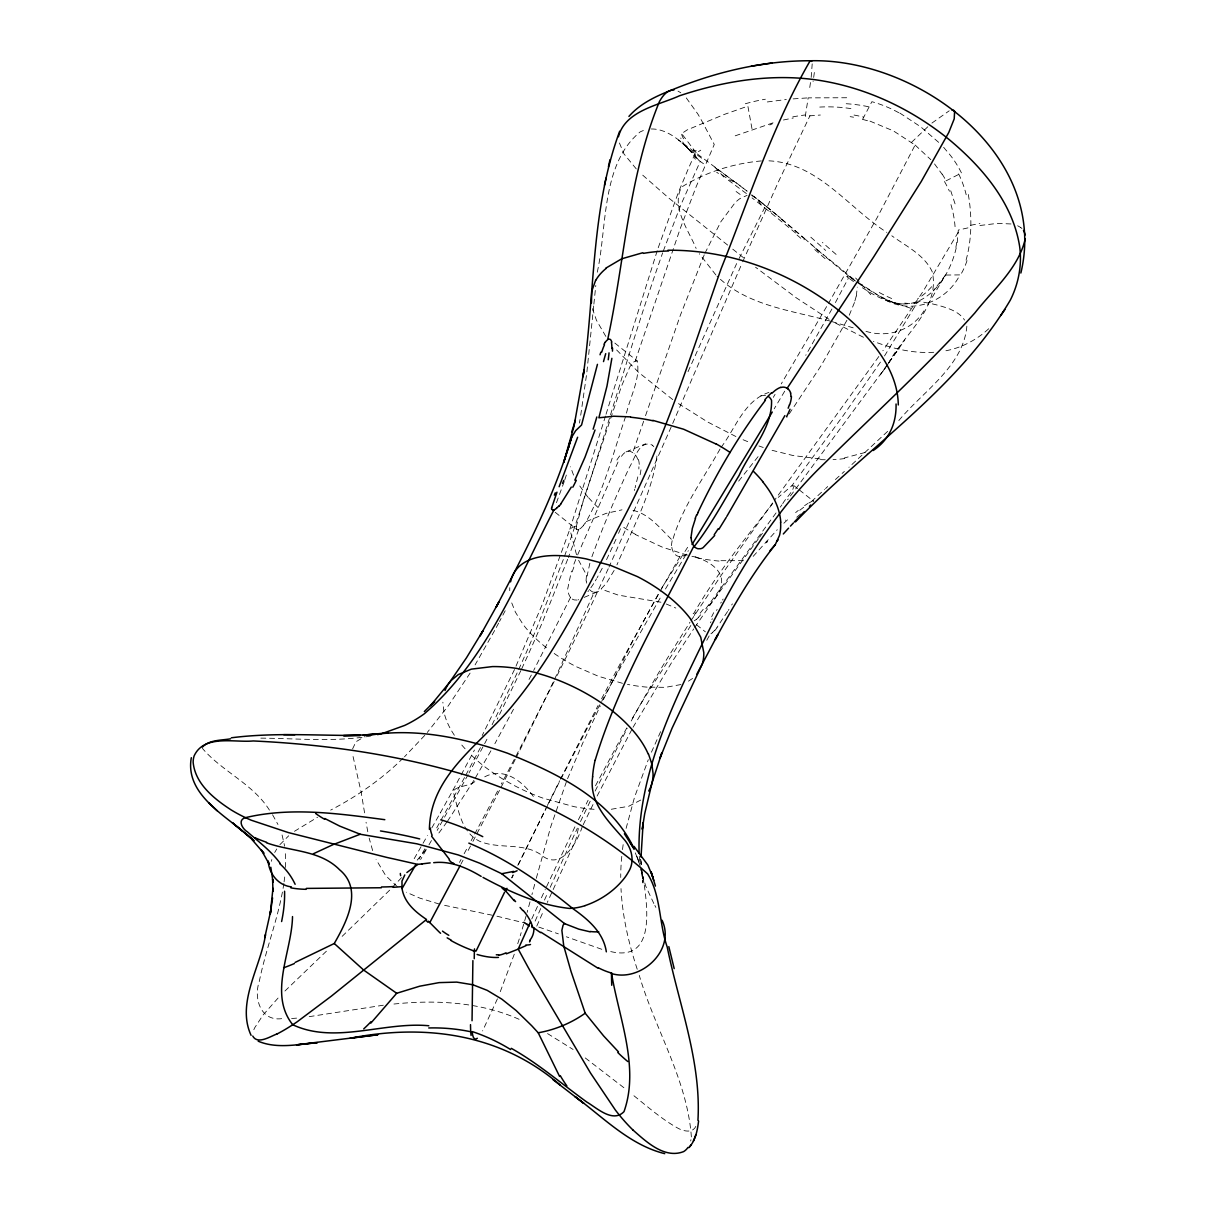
<?xml version="1.0" encoding="UTF-8"?>
<svg xmlns="http://www.w3.org/2000/svg" width="1215" height="1215" viewBox="0 0 1215 1215"><rect width="100%" height="100%" fill="white"/><g stroke="black" fill="none" stroke-linecap="round" stroke-linejoin="round"><path stroke-width="0.75" stroke-dasharray="5 3.75" d="M578.37 828.509L575.773 840.005L547.282 902.472M638.908 466.773L638.847 468.975M656.951 456.005C651.772 494.49 631.937 529.451 616.947 564.869M966.077 260.132C971.909 238.869 972.091 216.179 968.325 194.537M957.223 242.635L958.316 230.06L970.724 227.251M285.495 867.449L285.343 852.11M567.648 589.138L571.43 571.08M691.365 1136.921C687.401 1079.983 655.158 1029.485 639.272 975.402M621.776 856.347L621.305 861.481A205.168 165.194 67.4 0 0 620.728 877.473M593.695 305.983L586.799 372.899L580.375 417.656M593.877 304.13L595.806 285.464M576.229 526.794L582.942 501.537L621.427 386.324L629.962 366.611L634.169 361.599L637.04 360.87C641.034 378.609 629.583 397.32 626.135 414.862M597.264 272.206C607.333 226.992 600.909 164.177 640.153 131.919A19.653 14.869 -25.9 0 1 645.119 130.005M811.18 77.395L812.197 63.894M622.505 849.589L623.158 844.577M284.082 881.817L284.72 876.972M810.481 82.559L809.418 89.804M846.688 97.747L808.172 97.868L805.317 116.184L820.353 115.03M283.87 883.426C278.949 916.869 265.918 948.368 259.296 981.416C253.464 997.971 260.39 1021.42 281.683 1018.671M804.041 239.765L804.512 238.413L778.025 215.981M579.373 423.078L580.056 419.479M637.814 476.872L635.096 487.883M352.563 748.972L355.995 741.742L364.652 736.609M804.497 238.52L821.841 253.692L810.329 243.516M690.682 1140.991L690.955 1139.685M856.362 295.959L857.258 287.15M956.22 247.906C951.497 268.226 940.516 288.395 922.109 299.255C901.484 310.873 879.144 298.708 861.708 287.272M626.105 828.387L634.488 797.359L648.294 759.694M271.385 861.283L271.826 859.537M582.334 826.473C577.216 842.678 560.707 872.021 540.812 854.57C522.647 842.329 499.487 849.331 479.986 841.448C461.7 832.761 458.526 810.663 453.651 793.137C451.616 785.528 471.876 786.834 475.627 780.607M534.676 884.307L531.942 894.62M536.271 878.339L550.942 826.139L566.965 780.197M529.998 901.834L527.097 912.419M589.867 563.244L587.073 576.062L578.613 560.267M526.125 915.882L520.248 935.793M634.321 490.495L634.716 489.189M605.51 416.031L569.85 529.224L576.563 554.891M606.042 414.239L657.619 249.47M625.619 416.517C613.378 452.329 604.295 489.888 585.402 522.966M519.261 938.952L517.271 945.179M564.793 479.819L567.086 472.787M635.263 360.992L680.111 228.936L696.073 186.943L714.268 144.464L701.678 120.665A205.411 165.377 67.4 0 0 697.744 113.861L685.761 97.185M658.211 247.739L678.547 192L688.662 167.928L695.026 153.758L700.751 150.189M643.661 421.225L632.757 452.618L634.154 453.742M645.53 415.712L680.354 315.293L704.305 254.679M514.279 954.2L499.365 994.128M591.902 556.789C602.929 526.414 615.792 496.722 629.37 467.426C634.594 459.073 639.546 439.131 652.44 445.161M854.479 302.489L848.814 316.28M564.216 481.58L555.847 504.377M564.55 556.166C600.225 456.02 627.168 353.018 662.661 252.826M663.284 251.08L680.81 204.971L700.235 161.413L698.853 160.304M563.32 559.523L537.243 626.849A1787.311 1441.628 -13 0 1 516.102 675.13L491.513 725.978M578.735 529.497L568.316 557.594M567.663 559.31L543.105 620.592A1843.504 1484.198 67.4 0 1 521.66 668.888M573.92 564.14L575.758 559.492M567.572 778.694L582.972 742.578L600.271 705.976M620.485 528.738L618.298 533.977M577.641 554.906L618.192 461.624M497.421 998.821L482.613 1030.912M710.517 622.794L710.957 621.761M688.024 371.699L736.639 263.594M671.196 426.951L609.019 567.041M672.7 423.473L741.97 263.458M651.437 752.207L660.839 731.157M742.699 261.787L778.572 181.521L809.995 115.698M516.01 666.139L542.604 603.612L570.032 528.707L576.366 525.715M616.02 539.247L606.194 560.434M535.132 921.107L540.888 908.137M536.757 926.149L543.454 911.068M544.472 900.087L546.629 895.273M704.928 253.267L720.89 221.692L735.075 202.738A19.349 6.485 -51.5 0 1 740.026 198.546L747.088 195.372M550.213 887.284L577.353 828.19M531.79 918.935L537.577 906.223M541.419 897.809L545.262 889.471M608.244 568.726L591.735 604.144A1787.311 595.35 -74.4 0 1 568.013 653.503L557.229 675.343M546.553 886.707L575.211 826.246M711.884 619.68L712.37 618.648M514.522 669.511L482.203 735.531M520.855 670.604L497.224 719.204M580.497 821.553L590.232 801.156M512.031 877.837L513.292 875.21M739.085 258.537L764.645 207.75L752.055 197.893M518.349 864.791L545.793 808.658M583.17 824.788L593.831 802.811M597.112 796.038L632.195 728.848M511.591 877.883L513.125 874.739M578.416 819.715L588.106 800.229M595.137 791.056L627.183 728.499M517.742 865.338L560.069 780.562M603.323 699.764L633.258 640.153L659.654 591.553M570.458 597.537L533.674 670.467M547.433 805.363L559.629 780.789M846.916 320.274L821.279 365.396L787.107 417.079M554.162 681.509L515.995 756.079M870.001 121.136L893.42 130.901L915.123 145.056L877.184 217.591L828.463 303.401M560.449 779.149L598.038 705.52M515.281 759.405L500.322 788.763M516.102 757.78L534.889 720.039A1843.185 617.736 -51.5 0 0 556.819 674.447L594.226 592.297A8.49 6.515 68.5 0 1 589.184 589.184M560.92 778.891L587.68 727.436A1791.001 593.573 -74.4 0 1 612.299 681.919L661.795 595.198M499.487 790.403L471.845 843.453M531.335 675.024L527.432 682.587M862.726 119.116L871.869 101.695A115.714 101.179 -1.8 0 1 899.662 113.238M480.426 747.605L465.421 775.869M484.633 743.686L488.005 737.171M602.245 568.256L597.142 577.732M595.502 785.74L618.693 742.38A1843.428 1484.153 67.4 0 1 626.879 727.846M855.239 281.075L850.287 277.415L846.749 276.534L848.541 277.901L834.826 303.674M514.279 759.39L501.294 784.055M470.509 846.02L466.439 853.72M601.562 698.807L605.981 690.424A1843.185 617.691 -51.5 0 1 631.208 643.449L659.229 592.935M505.197 610.765L499.502 621.472M482.917 746.936L469.051 772.907M513.505 709.241L494.869 743.702M497.603 791.041L471.131 840.719M460.956 864.078L463.021 860.19M614.137 570.442L606.3 583.352L599.785 590.353A37.741 28.492 62.2 0 1 598.585 591.249A10.722 8.095 59.7 0 1 594.211 592.176M452.906 790.342L474.457 750.035M464.525 777.524L436.306 828.63M464.16 853.705L467.274 847.933M459.467 862.407L461.032 859.506M496.267 627.487L498.697 622.991M274.696 852.49L276.762 848.981M958.255 232.202L922.884 291.706L882.895 350.725M468.155 774.547L437.187 830.407M633.061 727.269L671.713 662.388L693.689 628.93M706.766 640.305L710.168 634.093M494.642 630.479L475.08 664.894M831.91 309.02L805.758 355.312M716.546 610.477L717.123 609.429M414.194 858.686L422.714 843.863M631.223 720.981L639.606 705.809A1791.001 1443.359 -13.2 0 1 666.792 659.213L689.999 622.186M888.119 363.817C903.413 334.733 940.683 307.911 932.178 271.628C924.175 254.74 906.238 246.265 891.81 235.786M440.225 813.078L453.18 789.856M490.921 750.794L474.761 778.952M431.826 827.901L440.529 812.546M660.155 591.31L679.899 556.622A10.722 9.037 67.6 0 0 684.713 555.361A37.741 32.046 72.6 0 0 686.111 554.435L686.475 554.116M424.87 848.86L419.038 859.081M428.956 844.896L431.72 840.066M426.192 849.756L420.618 859.506M423.048 843.271L427.483 835.555M885.796 300.196C912.875 314.7 946.485 301.776 959.926 274.894L945.513 275.061L926.438 307.061M596.535 578.78L595.32 580.861M826.61 306.605L781.245 383.894M661.476 588.424L689.543 544.29M720.708 603.141L721.315 602.093M773.302 397.351L775.064 394.359M665.471 588.971L688.358 550.638M784.723 391.154L774.213 408.802M473.926 780.349L447.074 821.902M722.53 600.058L723.138 599.056M695.846 1126.366C692.246 1133.929 682.253 1130.937 676.679 1127.49C660.398 1118.225 646.38 1105.604 631.754 1094.016M720.039 449.034C703.288 478.847 682.116 507.247 672.563 540.447C660.353 528.829 649.114 513.231 631.481 510.042M721.027 447.424C735.515 428.47 744.081 400.434 768.928 392.415M470.099 673.11L448.441 705.611L427.24 732.493M727.603 611.479L716.88 627.608M728.286 610.386L728.97 609.322M731.688 604.979L732.372 603.885M945.513 275.061L933.181 290.947M690.986 620.668L721.346 575.09L772.558 502.949M884.505 355.965L918.175 301.153L931.738 303.765A205.411 165.377 67.4 0 1 938.345 305.345C947.943 308.094 958.787 311.283 964.589 320.077M880.404 362.131L843.666 414.983L791.937 485.681L778.238 497.391M690.864 625.467L644.102 698.428A1843.428 1484.153 67.4 0 0 630.615 721.315M694.752 627.38L712.734 601.243C732.189 578.629 717.199 563.35 693.476 556.318M590.855 587.771L592.191 585.827A156.021 130.142 32.3 0 0 594.105 582.911A185.044 154.351 33.8 0 0 594.682 581.864M887.072 365.32L787.609 499.805M887.892 364.105L880.343 374.858L887.8 364.227M888.97 362.571L899.738 347.232M888.864 362.708L904.826 339.942M878.84 356.481L774.714 499.988M782.764 503.693C784.131 499.988 797.936 486.547 791.937 485.681M781.944 504.848L780.258 507.156M776.051 512.927L705.915 608.548L712.734 601.243L758.403 538.777M759.527 537.258L762.868 532.686M621.442 456.354L622.536 454.942A26.472 16.721 57.7 0 1 627.168 451.388L629.127 451.221A8.323 5.073 54 0 1 632.742 452.694M923.962 310.873C911.766 331.012 886.282 338.469 864.503 330.829M758.084 456.643L737.687 482.355M587.923 591.629L588.698 590.672M425.949 849.619L417.201 860.114M279.89 844.668L288.684 835.783M753.148 556.379L777.251 529.725M772.755 503.526C744.825 539.02 716.121 574.422 693.644 613.666L689.938 613.317M583.397 525.639L580.8 528.206A8.292 2.84 -52.3 0 1 578.765 529.421M424.794 735.348L404.474 756.839M714.8 630.221L712.218 632.787M401.588 877.61L391.731 888.028M278.068 998.062L263.078 1014.996L254.71 1027.753A19 6.242 -51.5 0 0 252.887 1032.841M389.651 890.17L340.762 937.691M698.625 617.341L696.347 619.453M911.554 142.337L928.321 126.269M284.933 991.03L326.82 950.798M898.827 420.542C922.55 391.731 963.389 366.262 966.867 326.182M403.167 758.099C381.875 779.088 357.134 796.281 330.677 810.101M783.842 523.24L789.947 517.56M887.649 431.355L848.905 467.304M811.423 501.567L824.484 489.539M825.577 488.552L827.734 486.547M835.419 479.545L840.993 474.473M842.117 473.455L844.364 471.42M988.721 328.749C975.949 340.595 959.744 348.811 942.46 351.348M931.92 123.08L949.188 110.823M795.628 512.608L798.285 510.406M692.596 678.426L687.326 681.888M294.455 831.303L317.54 817.239M640.776 800.032L628.747 806.259L609.976 809.494M804.588 505.637L807.869 503.466M946.029 180.853L961.49 173.016A115.714 101.392 -1.3 0 0 945.71 149.84L943.463 147.061M586.283 521.569L605.981 513.413L621.989 509.829M584.218 597.355L597.598 591.781M683.589 555.954L686.976 554.541M626.105 451.889L645.712 443.779M735.212 135.822L775.702 121.925M865.095 452.496L844.349 457.949M484.724 776.825C504.377 766.574 522.875 781.685 533.81 797.116M760.757 395.847L765.617 395.285M680.977 684.546L665.395 687.341L647.094 687.143M783.462 119.996L793.274 117.992M979.913 225.489L997.804 223.347L1011.898 224.016M767.318 101.954L786.302 99.508M370.636 736.047C333.836 742.259 296.384 738.31 259.311 738.128M309.202 1016.651L383.621 1005.17M577.079 600.073L574.27 599.921A8.292 6.956 69.5 0 1 570.382 597.507M743.398 560.662L718.84 560.692M393.949 1004.03C437.203 999.55 482.461 1002.086 522.359 1020.797M793.167 98.886L808.172 97.868M291.615 1018.519L297.128 1018.094M761.38 160.927C733.541 163.372 705.429 172.181 681.736 186.989C670.68 206.626 688.632 230.258 696.134 248.452M933.743 352.289C913.103 353.55 892.569 348.659 873.388 341.339M651.27 128.972C663.01 128.775 673.475 135.518 682.101 142.838M901.879 303.932L893.754 302.748L900.695 304.616L889.775 301.32L910.734 308.245M768.943 160.836C818.135 163.159 848.419 207.795 886.844 232.399M819.973 458.906L793.061 455.534L771.859 450.264M850.166 116.655L853.553 117.202M610.75 951.588C663.906 964.133 643.267 886.449 640.594 859.202L641.064 864.245M492.333 915.244L443.445 905.099M496.935 916.201L528.631 923.947M691.897 556.288L696.423 557.305M622.505 683.316L598.403 676.269L576.168 666.625A93.555 45.79 27 0 1 553.812 653.214M439.314 904.066L419.904 898.158L406.296 892.22M687.371 555.194L662.251 547.115L635.46 534.57M830.24 321.14C791.299 310.296 747.179 305.831 716.971 276.094M660.945 602.215L618.238 595.107L601.243 589.123M831.698 321.55L853.188 327.822M751.645 195.509L756.596 198.425L761.152 204.986M601.805 949.295L566.342 936.78M538.807 927.091L558.353 933.849M758.935 445.981L763.248 447.484M666.291 604.022L675.813 608.047M743.094 439.739L750.293 442.716M893.572 302.535L881.695 297.599L889.319 300.956L877.792 295.017L856.803 281.485M863.44 337.254L835.145 322.901M735.91 436.55L707.555 421.939L677.864 403.198M1017.669 225.747L1020.676 227.494M678.016 91.14L680.795 92.765M879.478 296.217L859.491 284.067M899.814 113.056L920.833 126.922L940.319 143.795M547.54 1033.585L573.085 1049.471M829.04 319.317L796.296 297.827L755.578 267.254M716.668 172.272L718.49 173.456M852.596 278.524L855.071 280.741M701.647 158.163L690.424 150.311L678.714 140.074L746.891 190.968M703.5 163.721L700.235 161.413M578.674 529.603A8.353 2.916 -53.8 0 1 576.958 529.634L576.274 528.601A11.3 3.675 -59.5 0 1 576.426 526.581M728.317 180.169L747.058 194.051M672.715 399.583L638.513 372.276L614.942 348.234M585.266 1057.946L625.512 1088.959M853.492 281.576L848.541 277.901M397.472 886.813L385.762 875.726L376.073 859.506M850.287 277.415L823.269 254.953M736.26 182.782L747.392 191.408M853.765 279.374L816.753 249.212M751.69 194.78L759.664 201.098M764.645 207.75L797.344 234.434M793.684 485.484L797.906 488.825M799.318 489.934L813.412 501.096M915.123 145.056L930.842 159.681M777.281 215.374L766.24 206.413L770.644 209.952M743.534 257.747L731.597 248.24M555.194 512.29L576.958 529.619M696.529 624.768L705.414 631.846M763.309 204.014L753.725 196.329L769.171 208.752M727.663 245.081L668.493 197.817L640.943 173.593M614.836 343.07L637.359 361.068M761.851 202.844L764.767 205.198M772.117 211.152L780.972 218.427M825.122 258.643L813.124 248.133M697.577 158.785L683.893 144.084L680.719 138.039M714.891 167.093L723.776 177.01M685.655 146.058L692.216 152.726L685.655 146.058L687.72 148.048M696.514 158.299L694.813 154.108L694.783 155.885M636.28 168.915L623.933 153.865L618.587 140.925M715.863 274.939L699.308 253.707M688.085 148.534L696.089 157.844L695.238 156.75M697.85 159.119L698.564 159.97M587.863 497.102L577.93 483.449M934.532 163.934L942.05 174.155M269.441 810.116C252.841 783.675 221.798 771.282 202.373 748.319M696.119 152.68L681.645 133.604L687.082 129.959L724.55 114.332L747.878 106.13L752.1 129.367M605.829 336.388L596.459 320.289L592.434 308.625M272.555 814.733L277.962 824.499M654.855 905.448L655.857 907.392M673.277 552.066L672.123 548.983A11.208 9.963 61.9 0 1 671.804 545.702M653.822 903.489L645.773 886.251L640.852 869.515M635.293 852.839L638.513 861.04L636.235 854.358M573.556 475.111L570.488 466.757M950.738 190.801L955.248 204.439M637.784 459.376L637.024 457.584A8.383 5.3 53.8 0 0 634.184 453.651M511.743 602.944L515.418 612.163L522.951 624.282A93.555 45.79 27 0 0 549.058 649.752M640.244 866.295L637.419 857.669L639.029 862.802M637.237 969.266C628.626 943.159 622.369 916.11 621.002 888.575M372.641 850.576L369.163 838.137M282.077 834.978L284.659 846.217M813.443 501.142L813.473 501.218A8.216 1.169 -35 0 0 812.486 501.051M640.73 868.148L643.084 879.417L641.809 872.598M367.796 831.789L366.064 822.266M443.9 711.777L442.868 702.224M364.576 812.85L361.159 792.18L352.35 753.406M641.763 871.975L642.993 883.016L641.824 872.628M639.272 856.317L639.865 862.361M641.125 860.797L641.247 864.548M745.327 103.761A129.701 70.865 4.3 0 1 765.374 99.22M814.354 72.49A162.157 11.315 -79 0 1 813.093 81.481M846.202 103.731A119.328 93.069 1.4 0 1 869.986 107.057M891.658 298.51A129.701 48.6 47.4 0 1 877.883 291.737M850.454 277.157A162.157 43.846 -58 0 1 852.505 278.675M855.633 278.022A119.328 8.976 42.8 0 1 871.808 295.883M781.245 219.08A115.714 10.738 40.6 0 1 804.102 238.474M792.772 116.868A131.797 84.032 -0.2 0 1 804.968 115M931.647 286.725A111.674 62.755 -89.9 0 1 917.72 298.708M918.403 302.368A111.674 63.393 81.6 0 1 901.94 302.626M836.102 254.406A126.026 15.78 42.9 0 1 822.403 242.408M869.074 453.028A174.109 91.49 34.3 0 1 866.887 454.167M844.82 458.511A179.228 92.598 33 0 1 833.034 459.635M825.243 459.756A179.228 92.598 33 0 1 820.444 459.635M471.587 755.411A109.001 53.657 26.9 0 0 482.537 765.04A109.092 53.703 26.9 0 0 542.999 798.149L574.103 806.669A130.552 63.727 26.9 0 0 597.552 809.494M465.102 748.789A109.001 53.657 26.9 0 1 460.257 743.185M454.38 735.257A109.001 53.657 26.9 0 1 443.961 711.808M446.983 821.872A176.372 59.201 -51.9 0 1 438.281 833.779M1020.706 227.478A19.653 14.367 -22.9 0 1 1021.952 228.541M970.557 225.322A162.157 99.402 -15.9 0 1 979.913 223.53M856.211 296.141A19.653 4.207 -68.3 0 1 854.327 302.55M683.665 138.814A129.701 25.94 17.7 0 1 681.661 133.817M681.98 142.975A162.157 131.949 -40.6 0 1 687.66 148.124M769.794 211.213A119.328 1.397 32.5 0 1 771.282 212.154M716.045 168.278A115.714 10.95 40.3 0 1 735.85 182.903M695.42 159.226A131.797 12.909 20.4 0 1 694.312 157.51M719.067 561.072A142.565 71.153 27.3 0 1 696.59 557.715M950.95 204.606A126.026 98.111 34.4 0 1 955.233 229.529M958.62 173.882A119.328 100.648 16.7 0 1 966.183 194.749M967.019 260.633A129.701 93.525 40.2 0 1 960.382 275.213M696.362 150.812A106.571 8.292 -18.5 0 1 693.309 149.81M769.809 124.978A106.571 2.005 -24.1 0 1 772.345 123.824M509.738 590.672A131.782 64.471 27 0 1 509.784 587.68M647.109 687.143A131.782 64.471 27 0 1 627.472 684.379M808.841 503.025A8.277 1.124 -33.4 0 1 811.134 501.81M799.774 510.27A27.687 5.407 -34.6 0 1 805.317 506.108M796.751 517.241A97.094 27.049 -33.1 0 1 801.93 512.912M712.203 632.878A8.292 3.022 -54.7 0 1 710.927 633.774M717.063 627.669A11.315 3.356 -52.4 0 1 714.86 630.418M785.619 520.066A184.376 1.701 -57.7 0 1 785.467 520.339M711.641 616.795A163.752 90.806 -34.3 0 1 713.691 612.694M635.567 534.418A102.683 49.435 27.3 0 1 622.809 526.763M640.958 469.825A88.498 64.015 41.8 0 1 639.409 477.692M638.437 459.437A23.799 16.235 50.1 0 1 639.212 466.909M616.871 460.045A93.995 58.472 63.6 0 1 620.44 455.002M598.19 507.612A102.166 49.025 27.2 0 1 588.09 497.102M572.219 571.825A165.847 104.46 83 0 1 574.665 564.914M570.534 597.461A9.963 7.7 70.1 0 1 568.043 589.26M578.689 599.663A11.315 9.28 62.3 0 1 578.173 599.846M671.47 545.656A41.826 37.468 60 0 1 672.229 540.341M703.227 609.292A46.276 8.141 -49.2 0 1 698.974 614.547M942.157 174.094A121.971 108.135 -7.6 0 1 946.136 180.807M944.465 181.506A123.338 106.677 5.6 0 1 949.416 191.211M956.721 242.453A134.759 103.002 39.1 0 1 955.78 247.723M854.054 115.061A121.227 108.742 -4.5 0 1 863.409 117.065M862.635 119.434A120.255 107.71 -4.3 0 1 869.879 121.439M819.76 107.072A126.254 104.9 -0.4 0 1 852.034 108.788M860.721 284.811A134.759 40.171 47.7 0 1 857 282.245M810.83 237.214A123.338 17.04 40.5 0 1 825.623 250.427M797.01 235.027A121.971 16.797 40.5 0 1 803.328 240.433M721.999 174.884A120.255 16.964 42.7 0 1 726.57 178.013M736.093 191.514A121.227 9.857 38.9 0 1 740.603 194.765M729.41 179.835A126.254 7.336 26.9 0 1 732.994 181.43M585.235 522.89A11.3 4.678 -54.8 0 1 583.306 525.457M694.251 615.534A46.276 15.263 -44.8 0 1 695.618 612.694M700.645 614.79A11.3 2.46 -48.5 0 1 698.579 617.099M696.377 619.301A8.353 2.612 -49.9 0 1 694.281 620.774M586.07 580.998A41.826 29.904 69.9 0 1 586.511 575.773M652.394 445.298A8.566 5.589 59.4 0 1 653.792 446.649M586.678 583.124A11.208 8.08 70 0 1 586.587 581.165M679.899 556.622A8.505 7.153 64.5 0 1 673.186 552.126"/><path stroke-width="1.5" d="M612.542 348.067L612.466 351.135M472.043 1020.737L472.893 960.625M592.662 776.734C588.728 802.568 608.487 821.234 623.675 838.882C631.8 847.766 635.248 861.541 628.337 872.112A19 6.424 -51.1 0 1 624.464 878.05C614.456 890.884 600.392 900.437 585.007 905.615M473.075 950.677L476.098 951.026L504.605 892.175M605.267 342.281A8.232 3.858 -70.2 0 1 607.621 339.82C624.738 260.967 628.337 176.934 659.517 101.392C661.674 97.656 664.21 93.904 667.931 91.565C713.068 72.566 761.714 60.568 810.891 60.75C918.57 58.411 1049.031 155.383 1020.858 273.041M690.94 537.774L692.307 528.479L695.512 518.38M618.42 136.748C625.239 110.702 658.074 105.462 679.367 95.833C722.682 81.39 769.11 73.599 814.688 79.674C864.442 86.538 911.554 108.682 950.221 140.469C982.646 167.731 1012.657 202.981 1019.582 246.068C1022.21 264.475 1018.686 283.551 1010.318 300.105C957.359 389.833 866.462 447.803 795.521 521.843M292.511 916.581C291.934 951.558 268.059 993.9 292.754 1024.746C334.854 1044.581 384.183 1021.435 428.819 1025.764M1025.293 238.717C1018.534 268.439 993.065 289.747 974.946 312.832C927.668 365.594 875.104 413.206 824.818 462.991C765.086 519.762 726.221 593.482 691.046 666.929C663.162 725.082 637.222 787.502 639.105 853.173M611.874 358.334L606.984 386.097L598.874 417.793L613.757 416.229L630.524 416.867M272.585 897.915L270.262 913.832L272.98 888.287L272.95 891.233L272.6 879.311L273.071 882.287L270.808 867.221M270.262 913.832L270.672 911.007L264.764 937.57L265.508 934.7C260.693 967.019 236.09 1002.922 251.08 1035.332M698.579 1121.02C697.44 1130.36 695.557 1140.627 688.814 1147.704M619.68 131.235C590.687 209.496 595.092 295.184 583.018 376.817L584.096 369.77L574.042 426.101L563.745 462.383L571.642 437.233L575.728 430.611L581.545 425.022L597.446 364.348M697.942 1120.336C701.374 1061.257 678.821 1004.152 667.187 946.956C658.894 923.248 661.142 895.516 647.625 873.889C596.808 827.795 533.127 797.025 468.337 775.869C398.581 754.94 325.893 744.324 253.221 740.953C234.541 742.775 204.242 734.209 194.187 755.776A19.197 15.461 67.4 0 0 193.155 762.413C195.235 783.964 214.28 798.938 231.169 809.934A157.555 126.846 67.4 0 0 245.597 817.68A187.201 150.721 67.4 0 0 251.216 820.201L288.32 832.564L386.613 857.365A330.07 265.736 67.4 0 0 392.612 858.686L417.793 864.397L430.171 862.893M608.442 166.683L609.976 159.757M604.493 185.212L606.057 178.028M551.823 507.369L556.971 492.166M595.198 760.195C618.01 684.759 658.621 616.309 693.811 546.158A8.186 6.303 65.7 0 0 694.859 547.145A8.353 6.5 67.1 0 0 698.048 548.74L700.706 548.694A11.315 8.885 75 0 0 703.12 547.646L714.693 535.496M191.317 757.689C184.285 796.691 230.926 818.227 253.783 840.659L245.202 833.186M600.043 354.78L600.848 352.198M569.865 442.123L571.642 437.233C553.994 496.874 525.093 552.293 496.145 607.075L498.879 602.048L480.046 635.885L482.871 630.889L466.469 657.816L447.56 685.26A129.413 63.302 27.1 0 0 445.009 690.5M577.626 437.248L559.143 486.714M595.031 429.989L585.023 457.129L574.847 480.168M789.401 404.808L788.171 408.21M693.401 1141.052L695.831 1134.84M697.942 512.472C716.577 473 738.948 435.046 765.42 400.297M530.499 921.79L518.213 949.112L506.336 953.836M595.608 280.346L591.796 291.114L591.432 303.006M514.173 900.725L505.683 890.975L506.959 888.332M784.875 415.621L726.859 516.345M202.404 747.088C209.147 739.783 221.221 740.421 230.486 738.841M648.719 791.026L650.071 788.413A130.552 63.939 26.9 0 0 653.078 773.788L651.878 764.098L648.521 754.075M460.272 865.384L429.791 922.58L439.147 931.981A50.043 49.299 -20.9 0 0 440.574 933.272M604.007 344.225L605.222 342.174M571.308 487.094L560.996 503.557M295.108 962.432L334.262 943.508C346.533 922.109 363.467 889.608 339.623 869.788C320.016 849.923 291.023 851.715 266.465 842.785M530.272 940.729L529.527 941.914M415.682 864.943L402.044 888.59C404.276 902.654 415.484 912.04 426.526 919.466L331.391 996.118L297.204 1021.769A194.036 63.545 -51.2 0 1 292.754 1024.716A161.261 52.913 -51.3 0 1 276.944 1034.026M726.221 517.423L718.824 529.406M772.269 412.052L692.049 544.533M770.037 550.608L775.231 544.73L779.483 535.42A142.565 69.118 27.7 0 0 780.562 522.086M780.774 387.509L782.521 387.16A8.414 7.7 -89.2 0 1 787.138 388.314L873.737 256.821L921.274 181.475L948.778 132.465L954.215 118.873L954.61 111.279A19.349 6.485 -51.5 0 0 952.408 110.079L951.952 110.094M1004.896 309.567L1000.75 315.49M429.411 829.359C430.201 774.441 481.489 743.702 512.411 705.702C558.217 650.405 588.804 584.825 621.807 521.584C664.666 441.258 691.062 353.945 721.224 268.454C749.017 198.911 772.451 126.193 809.889 61.206M696.818 674.249L717.898 634.443L715.225 639.53C733.055 606.649 751.842 574.027 775.231 544.73M404.792 874.937L401.968 881.088L402.044 888.59M559.568 1076.414L538.215 1032.78L531.669 1025.688L516.117 1010.516L501.749 999.095L487.154 990.331L472.893 984.773L456.719 982.115L439.116 982.616L419.767 986.185L396.682 993.278L370.879 1023.091M693.978 546.826C711.428 524.637 724.596 499.456 739.145 475.354C750.111 451.008 772.421 428.257 771.54 400.343A8.566 7.67 79.3 0 0 768.7 396.758M689.482 1146.914L691.229 1144.834M776.81 541.45L778.101 539.946M565.188 923.825L564.322 923.446L563.046 925.314L561.877 930.325L563.76 946.014L571.05 971.529L585.19 1013.204L603.612 1035.909L618.481 1051.871M783.311 533.962L788.596 528.13M810.633 505.015L809.433 506.291M790.464 526.11L793.365 523.012M794.352 521.964L804.376 511.545M628.93 116.412C640.047 103.655 655.796 96.289 671.242 90.214A13.714 11.041 67.4 0 1 673.915 90.016M558.839 506.093L556.546 508.204M406.873 872.537L417.793 864.397M424.339 711.534L434.651 701.237L430.49 705.687L451.114 680.521L458.313 674.568L471.359 669.131L492.364 666.595A129.413 63.469 27 0 1 516.694 668.402L537.273 672.882M771.829 393.356L773.712 391.686A24.771 22.948 78.7 0 1 780.698 387.296M585.19 1013.204C571.323 1023.076 554.982 1029.864 538.215 1032.78M477.358 1038.278C473.394 1041.604 472.255 1034.223 472.301 1031.596A201.386 189.707 -82.9 0 1 510.619 1049.532M605.845 268.135L621.716 258.795L642.765 252.75M526.065 945.619L518.213 949.112L527.371 965.94A329.873 265.584 67.4 0 0 530.879 972.182L590.536 1073.073L615.322 1109.963A188.431 151.708 67.4 0 0 619.529 1115.294A157.145 126.512 67.4 0 0 633.03 1130.087M313.394 853.75L332.424 844.926M276.99 1033.935C270.368 1036.395 257.534 1044.915 252.75 1036.061M333.259 844.592L360.202 834.249L416.897 843.818L458.344 854.965L479.804 863.242L501.749 873.737L564.322 923.446M513.656 871.383L501.749 873.737M382.74 733.344L404.61 725.446A185.971 149.718 67.4 0 0 424.278 713.812C486.38 660.307 517.104 581.165 553.994 509.814A8.292 2.521 -48.3 0 1 552.506 510.027L551.716 509.055M368.889 735.364C415.5 727.481 463.553 737.93 507.612 753.254C555.665 772.877 608.715 797.572 632.969 846.354M377.531 734.604L381.07 733.814M771.844 63.013L751.341 66.172M231.366 737.794C274.119 732.296 317.373 735.728 360.308 735.44L343.481 735.637L370.529 734.741L363.437 735.09L388.42 732.797M363.437 735.09L376.422 733.906M401.755 886.646L393.493 887.315M433.709 862.68C450.765 860.691 466.894 867.829 481.155 876.395M498.651 954.838L496.297 954.793M667.931 250.229C738.021 249.576 807.808 278.842 858.063 327.412C878.399 348.356 897.915 374.524 898.295 404.959M381.358 887.755L306.347 888.408M283.718 734.665L294.835 734.756M590.034 931.799L578.826 929.156L565.871 924.129M384.821 819.685C339.182 813.655 291.478 806.836 246.068 817.513C237.047 819.442 242.15 828.751 247.389 831.85C258.719 841.858 271.142 850.956 280.118 863.303M291.387 886.859C278.205 885.416 269.153 873.843 268.12 860.964L269.229 864.214L261.316 849.968L263.913 853.355L251.748 839.276M652.865 420.36L683.665 429.244L715.696 443.855M664.757 1153.658C629.522 1144.97 603.278 1117.299 574.984 1096.553L583.792 1103.372L552.916 1079.603M360.202 834.249L339.699 826.094L324.754 818.5M468.838 843.119C506.989 858.929 541.146 882.698 572.979 908.714C588.045 919.375 603.49 932.391 606.331 951.831M258.188 1041.194C276.868 1049.107 298.009 1044.308 317.358 1042.667L296.551 1044.839L377.895 1034.724L350.026 1038.278C424.84 1023.44 500.732 1033.661 560.039 1084.919M598.053 968.249L541.024 932.254M483.023 877.412C509.784 891.856 538.807 905.084 569.319 908.41A194.036 65.078 -50.9 0 0 572.402 908.228A161.261 54.128 -51 0 0 584.962 905.707M451.403 940.273L447.15 937.843M511.287 1048.332C538.336 1063.505 561.801 1083.977 586.845 1102.066C596.99 1108.05 612.846 1123.237 623.994 1111.649C639.743 1067.317 618.951 1018.079 611.585 973.579C640.913 982.495 675.95 949.933 662.069 920.256M396.682 993.278L363.756 970.132L334.262 943.508M787.138 388.314L788.171 389.104M453.939 863.683L452.648 862.68M531.806 925.663L532.246 927.637M253.783 840.659L232.369 822.707L242.21 830.984M504.225 889.593L505.683 890.975M633.045 1130.087C646.304 1141.766 664.544 1159.11 683.65 1151.592A19.759 15.917 67.4 0 0 687.979 1147.416M208.752 802.644L217.151 810.77M428.379 921.183L429.791 922.58M520.066 907.468L522.769 910.551M634.017 846.384L647.838 865.034L653.093 877.762M449.444 859.385L431.598 836.239M762.595 481.611C771.996 493.184 779.726 507.004 780.774 522.161M690.576 618.967L700.751 637.222L703.789 652.577A131.782 64.516 27 0 1 702.224 664.18L672.017 728.317L659.973 758.236L661.871 752.738L652.015 782.855L644.709 813.655L642.249 829.313L643.145 822.798L641.019 857.046M624.389 833.794L634.215 849.148L629.978 842.238M811.726 61.403L811.453 60.978A19.653 3.706 -70.9 0 0 809.843 61.373M611.874 341.962L610.781 339.866A8.292 4.025 -71.5 0 0 608.502 339.274M653.746 880.374L651.119 871.899L655.447 886.069M790.6 393.083L790.995 396.5M668.827 946.622L674.188 968.628M1025.156 234.966L1024.215 231.776A19.653 14.367 -22.9 0 0 1023.455 230.379M598.752 931.784A127.818 66.825 -59.5 0 1 590.171 931.48M611.737 985.289A200.004 12.818 83.9 0 1 611.449 972.759M611.783 973.139A81.268 67.782 -28.7 0 1 598.388 967.793M627.821 1061.561A120.574 99.053 45.6 0 1 617.827 1052.539M643.479 253.358A179.228 82.028 21.2 0 1 668.63 250.989M648.202 754.014A109.092 53.065 27.1 0 0 612.406 710.942A109.001 53.035 27.1 0 0 537.364 673.262M432.145 835.297A77.578 25.318 -65.3 0 1 430.262 828.114M380.492 830.954A202.814 78.246 7.1 0 1 419.691 838.927M440.848 819.776A199.154 97.352 2.8 0 1 482.765 836.664M452.481 863.151A159.438 53.445 -72.6 0 1 449.17 860.083M540.629 932.649A159.241 129.944 -16 0 1 531.866 926.377M523.194 910.475A61.555 34.248 21 0 1 532.2 925.663M630.767 417.246A142.565 68.374 26.7 0 1 653.032 420.8M596.823 416.988A496.646 437.4 43.9 0 1 593.133 429.184M471.071 1035.423A81.268 15.552 -78.6 0 1 470.509 1024.64M428.743 1027.966A200.004 186.518 -60.6 0 1 472.179 1032.067M474.245 958.696A159.241 48.646 -75.5 0 1 474.488 948.885M473.243 950.692A61.555 24.589 26.8 0 1 451.099 940.623M324.633 819.275A117.794 79.264 74.9 0 1 315.657 813.488M517.089 870.745A124.188 15.856 -43.2 0 1 512.517 872.522M595.715 280.392A179.228 81.132 21.4 0 1 606.239 268.348M592.586 776.81A176.372 60.188 -51.7 0 1 595.092 760.271M306.15 889.319A77.578 54.964 -12.7 0 1 290.871 887.861M279.708 863.668A202.814 111.841 -38.8 0 1 295.123 884.292M284.568 891.233A199.154 99.979 -46.9 0 1 281.607 921.532M393.508 886.555A159.438 125.677 -12.7 0 1 381.449 886.965M896.062 404.003A174.109 91.49 34.3 0 1 873.19 450.522M568.681 447.272A142.565 70.394 26.3 0 1 569.789 442.093M575.363 420.101A496.646 322.476 84.1 0 1 571.642 432.175M266.586 842.268A117.794 105.994 54.6 0 1 254.801 837.636M294.379 963.556A124.188 36.723 -36.3 0 1 283.596 967.793M566.873 1085.937A120.574 90.32 86 0 1 560.297 1075.7M371.046 1021.663A127.818 42.616 -66.3 0 1 363.725 1028.862M556.516 508.341A8.353 2.673 -49.2 0 1 553.934 509.92M690.5 618.875A93.555 45.775 27 0 0 637.374 576.593L610.431 565.34L586.055 558.87A131.782 64.516 27 0 0 566.433 556.121C546.431 554.131 518.425 556.364 511.302 579.069A131.782 64.471 27 0 0 510.573 581.864M611.434 342.433A27.489 13.638 -67.4 0 1 611.813 348.553M609.034 352.851A96.425 52.974 -63.1 0 1 608.229 359.762M767.273 541.374A90.548 1.109 -45.2 0 1 766.255 542.406M603.506 361.584A89.91 23.814 -71.3 0 1 605.723 353.656M601.714 352.168A24.224 9.31 -69.5 0 1 604.508 344.726M551.625 509.176A11.315 3.432 -53.2 0 1 551.64 507.551M562.56 483.418A156.143 12.545 -65.3 0 1 563.76 480.441M554.359 495.158A184.877 16.63 -65 0 1 555.27 492.834M576.32 480.214A164.101 102.349 -43.2 0 1 572.797 487.23M561.163 503.618A11.315 4.556 -50.5 0 1 558.915 506.26M715.817 443.703A102.166 50.909 26.7 0 1 730.215 452.527M764.858 399.781A90.821 85.794 61.2 0 1 771.404 392.885M788.186 389.073A8.353 7.655 -84.6 0 1 790.646 393.068M791.451 396.546A26.229 23.48 -87.8 0 1 789.598 404.899M790.023 409.212A94.937 81.223 -85.6 0 1 786.545 416.745M753.376 471.283A102.683 51.136 26.8 0 1 762.792 481.596M693.932 546.021A9.963 7.715 66 0 1 691.244 537.865M695.253 518.258A157.586 142.034 38.3 0 1 696.681 514.75M697.061 514.932A187.14 168.338 40.1 0 1 698.063 512.548M718.262 528.646A164.116 111.476 -87.2 0 1 714.192 534.737M533.886 928.078A59.125 31.939 22.7 0 1 529.786 940.349M498.439 957.42A59.125 29.221 31.4 0 1 477.1 954.474M530.515 944.495A56.012 25.88 62.9 0 1 525.837 944.997M502.099 888.135A37.938 35.463 88.8 0 1 504.043 889.805M515.585 901.621A50.043 13.411 56.5 0 1 514.188 899.95M529.36 925.951A56.832 14.458 56.1 0 1 523.893 922.261M448.806 935.307A56.832 50.863 18.3 0 1 442.488 931.1M426.192 920.606A37.938 20.488 56.2 0 1 427.938 922.276M506.078 952.818A56.012 40.915 89.5 0 1 498.849 955.263M421.559 864.108A53.931 5.802 -9.8 0 1 422.471 863.759M400.692 875.681A54.629 19.896 -9 0 1 400.343 873.433"/></g></svg>
